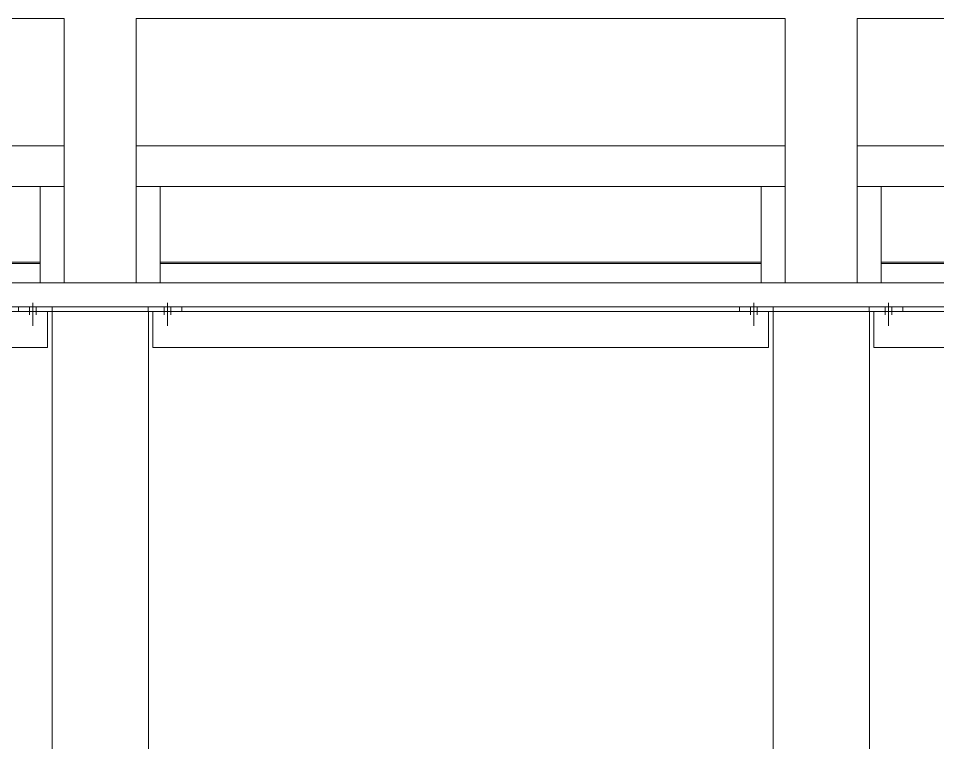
# Model space of a CAD drawing. Header units: millimetres. Extents: x 3774 to 718460, y -768339 to 192544.
# Drawn here: x 370577 to 372489, y -720153 to -718646 of the extents above; entities that cross this region are included whole.
import ezdxf

# ---------------------------------------------------------------- set-up
doc = ezdxf.new("R2010")
doc.units = ezdxf.units.MM
doc.linetypes.add('XKITLINE00', pattern=[0])
doc.linetypes.add('XKITLINE02', pattern=[4, 2, -2])
doc.layers.add('A-CANOPY', color=7, linetype='Continuous', lineweight=25)

# ---------------------------------------------------------------- blocks, each defined once
blk = doc.blocks.new('*A812963')
at = {"layer": 'A-CANOPY', "color": 7, "linetype": 'XKITLINE00', "lineweight": 0}
for p, q in [((1853.280041, -42.787037), (1988.480119, -42.787037)), ((1853.280041, -43.187037), (1988.480119, -43.187037))]:
    blk.add_line(p, q, dxfattribs=at)
blk = doc.blocks.new('*A1253007')
at = {"layer": 'A-CANOPY', "color": 7, "linetype": 'XKITLINE00', "lineweight": 0}
for p, q in [((1953.003045, -43.26704), (1942.760005, -43.26704)), ((1942.760005, -43.86704), (1942.760005, -43.26704)), ((1953.003045, -43.86704), (1953.003045, -43.26704)), ((1953.003045, -43.86704), (1942.760005, -43.86704))]:
    blk.add_line(p, q, dxfattribs=at)
blk = doc.blocks.new('*A1263008')
at = {"layer": 'A-CANOPY', "color": 7, "linetype": 'XKITLINE02', "lineweight": 0}
for p, q in [((1943.000005, -43.12368), (1943.000005, -43.50704)), ((1943.000005, -43.12368), (1943.000005, -43.50704)), ((1942.944005, -43.18704), (1942.944005, -43.26704)), ((1942.944005, -43.18704), (1942.944005, -43.26704)), ((1942.944005, -43.26704), (1942.944005, -43.31904)), ((1942.944005, -43.26704), (1942.944005, -43.31904)), ((1943.056005, -43.18704), (1943.056005, -43.26704)), ((1943.056005, -43.18704), (1943.056005, -43.26704)), ((1943.056005, -43.26704), (1943.056005, -43.31904)), ((1943.056005, -43.26704), (1943.056005, -43.31904))]:
    blk.add_line(p, q, dxfattribs=at)
blk = doc.blocks.new('*A1273009')
at = {"layer": 'A-CANOPY', "color": 7, "linetype": 'XKITLINE02', "lineweight": 0}
for p, q in [((1940.760005, -43.12368), (1940.760005, -43.50704)), ((1940.760005, -43.12368), (1940.760005, -43.50704)), ((1940.704005, -43.18704), (1940.704005, -43.26704)), ((1940.704005, -43.18704), (1940.704005, -43.26704)), ((1940.704005, -43.26704), (1940.704005, -43.31904)), ((1940.704005, -43.26704), (1940.704005, -43.31904)), ((1940.816005, -43.18704), (1940.816005, -43.26704)), ((1940.816005, -43.18704), (1940.816005, -43.26704)), ((1940.816005, -43.26704), (1940.816005, -43.31904)), ((1940.816005, -43.26704), (1940.816005, -43.31904))]:
    blk.add_line(p, q, dxfattribs=at)
blk = doc.blocks.new('*A1283010')
at = {"layer": 'A-CANOPY', "color": 7, "linetype": 'XKITLINE00', "lineweight": 0}
for p, q in [((1940.520005, -43.26704), (1940.520005, -43.18704)), ((1942.680005, -43.26704), (1941.003045, -43.26704)), ((1941.080005, -43.26704), (1941.080005, -43.18704)), ((1942.680005, -43.26704), (1942.680005, -43.18704)), ((1942.683035, -43.26704), (1942.760005, -43.26704)), ((1943.240005, -43.26704), (1943.240005, -43.18704))]:
    blk.add_line(p, q, dxfattribs=at)
blk = doc.blocks.new('*A1293011')
at = {"layer": 'A-CANOPY', "color": 7, "linetype": 'XKITLINE02', "lineweight": 0}
for p, q in [((1952.760005, -43.12368), (1952.760005, -43.50704)), ((1952.760005, -43.12368), (1952.760005, -43.50704)), ((1952.704005, -43.18704), (1952.704005, -43.26704)), ((1952.704005, -43.18704), (1952.704005, -43.26704)), ((1952.704005, -43.26704), (1952.704005, -43.31904)), ((1952.704005, -43.26704), (1952.704005, -43.31904)), ((1952.816005, -43.18704), (1952.816005, -43.26704)), ((1952.816005, -43.18704), (1952.816005, -43.26704)), ((1952.816005, -43.26704), (1952.816005, -43.31904)), ((1952.816005, -43.26704), (1952.816005, -43.31904))]:
    blk.add_line(p, q, dxfattribs=at)
blk = doc.blocks.new('*A1303012')
at = {"layer": 'A-CANOPY', "color": 7, "linetype": 'XKITLINE00', "lineweight": 0}
for p, q in [((1940.880119, -42.787037), (1940.880119, -41.187037)), ((1941.280119, -42.787037), (1941.280119, -41.187037))]:
    blk.add_line(p, q, dxfattribs=at)
blk = doc.blocks.new('*A1313013')
at = {"layer": 'A-CANOPY', "color": 7, "linetype": 'XKITLINE00', "lineweight": 0}
for p, q in [((1952.880119, -42.787037), (1952.880119, -41.187037)), ((1953.280119, -42.787037), (1953.280119, -41.187037))]:
    blk.add_line(p, q, dxfattribs=at)
blk = doc.blocks.new('*A1323014')
at = {"layer": 'A-CANOPY', "color": 7, "linetype": 'XKITLINE00', "lineweight": 0}
for p, q in [((1942.480041, -42.787037), (1942.480041, -41.187037)), ((1942.880041, -42.787037), (1942.880041, -41.187037))]:
    blk.add_line(p, q, dxfattribs=at)
blk = doc.blocks.new('*A1333015')
at = {"layer": 'A-CANOPY', "color": 7, "linetype": 'XKITLINE00', "lineweight": 0}
for p, q in [((1965.003045, -43.26704), (1954.760005, -43.26704)), ((1954.760005, -43.86704), (1954.760005, -43.26704)), ((1965.003045, -43.86704), (1965.003045, -43.26704)), ((1965.003045, -43.86704), (1954.760005, -43.86704))]:
    blk.add_line(p, q, dxfattribs=at)
blk = doc.blocks.new('*A1343016')
at = {"layer": 'A-CANOPY', "color": 7, "linetype": 'XKITLINE02', "lineweight": 0}
for p, q in [((1955.000005, -43.12368), (1955.000005, -43.50704)), ((1955.000005, -43.12368), (1955.000005, -43.50704)), ((1954.944005, -43.18704), (1954.944005, -43.26704)), ((1954.944005, -43.18704), (1954.944005, -43.26704)), ((1954.944005, -43.26704), (1954.944005, -43.31904)), ((1954.944005, -43.26704), (1954.944005, -43.31904)), ((1955.056005, -43.18704), (1955.056005, -43.26704)), ((1955.056005, -43.18704), (1955.056005, -43.26704)), ((1955.056005, -43.26704), (1955.056005, -43.31904)), ((1955.056005, -43.26704), (1955.056005, -43.31904))]:
    blk.add_line(p, q, dxfattribs=at)
blk = doc.blocks.new('*A1373019')
at = {"layer": 'A-CANOPY', "color": 7, "linetype": 'XKITLINE00', "lineweight": 0}
for p, q in [((1952.520005, -43.26704), (1952.520005, -43.18704)), ((1954.680005, -43.26704), (1953.003045, -43.26704)), ((1953.080005, -43.26704), (1953.080005, -43.18704)), ((1954.680005, -43.26704), (1954.680005, -43.18704)), ((1954.683035, -43.26704), (1954.760005, -43.26704)), ((1955.240005, -43.26704), (1955.240005, -43.18704))]:
    blk.add_line(p, q, dxfattribs=at)
blk = doc.blocks.new('*A1403022')
at = {"layer": 'A-CANOPY', "color": 7, "linetype": 'XKITLINE00', "lineweight": 0}
for p, q in [((1954.480041, -42.787037), (1954.480041, -41.187037)), ((1954.880041, -42.787037), (1954.880041, -41.187037))]:
    blk.add_line(p, q, dxfattribs=at)
blk = doc.blocks.new('*A5053387')
at = {"layer": 'A-CANOPY', "color": 7, "linetype": 'XKITLINE00', "lineweight": 0}
for p, q in [((1930.480041, -41.187037), (1930.480041, -38.387037)), ((1930.480041, -38.387037), (1941.280041, -38.387037)), ((1941.280041, -38.387037), (1941.280041, -41.187037)), ((1930.480041, -40.507037), (1941.280041, -40.507037)), ((1941.280041, -41.187037), (1930.480041, -41.187037)), ((1930.880041, -42.447037), (1940.880119, -42.447037)), ((1930.880041, -42.467037), (1940.880119, -42.467037))]:
    blk.add_line(p, q, dxfattribs=at)
blk = doc.blocks.new('*A5253407')
at = {"layer": 'A-CANOPY', "color": 7, "linetype": 'XKITLINE00', "lineweight": 0}
for p, q in [((1941.003045, -43.26704), (1930.760005, -43.26704)), ((1930.760005, -43.86704), (1930.760005, -43.26704)), ((1941.003045, -43.86704), (1941.003045, -43.26704)), ((1941.003045, -43.86704), (1930.760005, -43.86704))]:
    blk.add_line(p, q, dxfattribs=at)
blk = doc.blocks.new('*A5333415')
at = {"layer": 'A-CANOPY', "color": 7, "linetype": 'XKITLINE00', "lineweight": 0}
for p, q in [((1953.083035, -57.095988), (1953.083035, -43.26704)), ((1954.683035, -43.26704), (1953.083035, -43.26704)), ((1954.683035, -57.095988), (1954.683035, -43.26704))]:
    blk.add_line(p, q, dxfattribs=at)
blk = doc.blocks.new('*A5343416')
at = {"layer": 'A-CANOPY', "color": 7, "linetype": 'XKITLINE00', "lineweight": 0}
for p, q in [((1941.083035, -57.095988), (1941.083035, -43.26704)), ((1942.683035, -43.26704), (1941.083035, -43.26704)), ((1942.683035, -57.095988), (1942.683035, -43.26704))]:
    blk.add_line(p, q, dxfattribs=at)
blk = doc.blocks.new('*A5353417')
at = {"layer": 'A-CANOPY', "color": 7, "linetype": 'XKITLINE00', "lineweight": 0}
for p, q in [((1942.480041, -41.187037), (1942.480041, -38.387037)), ((1942.480041, -38.387037), (1953.280041, -38.387037)), ((1953.280041, -38.387037), (1953.280041, -41.187037)), ((1942.480041, -40.507037), (1953.280041, -40.507037)), ((1953.280041, -41.187037), (1942.480041, -41.187037)), ((1942.880041, -42.447037), (1952.880119, -42.447037)), ((1942.880041, -42.467037), (1952.880119, -42.467037))]:
    blk.add_line(p, q, dxfattribs=at)
blk = doc.blocks.new('*A5363418')
at = {"layer": 'A-CANOPY', "color": 7, "linetype": 'XKITLINE00', "lineweight": 0}
for p, q in [((1954.480041, -41.187037), (1954.480041, -38.387037)), ((1954.480041, -38.387037), (1965.280041, -38.387037)), ((1965.280041, -38.387037), (1965.280041, -41.187037)), ((1954.480041, -40.507037), (1965.280041, -40.507037)), ((1965.280041, -41.187037), (1954.480041, -41.187037)), ((1954.880041, -42.447037), (1964.880119, -42.447037)), ((1954.880041, -42.467037), (1964.880119, -42.467037))]:
    blk.add_line(p, q, dxfattribs=at)
blk = doc.blocks.new('W-1-PP19-SE-ENT3_20260407-084553_PP19_ENT3_LOPL')
at = {"color": 7, "lineweight": 0, "xscale": 125, "yscale": 125, "zscale": 125}
for name in ['*A5053387', '*A5353417', '*A5363418', '*A1303012', '*A1323014', '*A1313013', '*A1403022', '*A812963', '*A1273009', '*A1263008', '*A1293011', '*A1343016', '*A5253407', '*A1283010', '*A5343416', '*A1253007', '*A1373019', '*A5333415', '*A1333015']:
    blk.add_blockref(name, (-226235, 11475), dxfattribs=at)

msp = doc.modelspace()

# ---------------------------------------------------------------- block references
at = {"color": 7}
msp.add_blockref('W-1-PP19-SE-ENT3_20260407-084553_PP19_ENT3_LOPL', (354246.645, -725322.382), dxfattribs=at)

doc.saveas('drawing.dxf')
